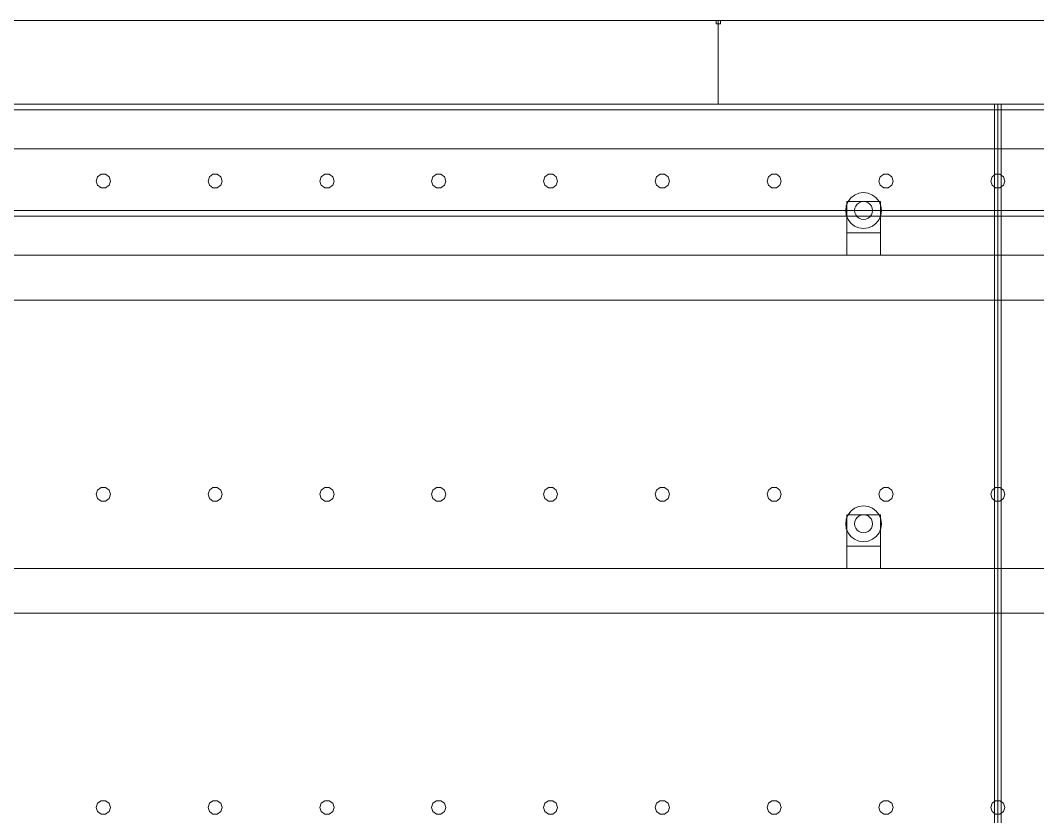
# Model space of a CAD drawing. Header units: millimetres. Extents: x -1970 to 59977, y -50268 to 6837.
# Drawn here: x 39965 to 40875, y 2288 to 3000 of the extents above; entities that cross this region are included whole.
import ezdxf

# ---------------------------------------------------------------- set-up
doc = ezdxf.new("R2010")
doc.units = ezdxf.units.MM
doc.layers.add('lateral_secador', color=7, linetype='Continuous', lineweight=0)

msp = doc.modelspace()

# ---------------------------------------------------------------- linework, layer by layer
at = {"layer": 'lateral_secador'}
for p, q in [((39589.253, 3000), (40589.253, 3000)), ((40587.253, 3000), (40591.253, 3000)), ((40587.253, 3000), (40587.253, 2997)), ((40587.253, 2997), (40591.253, 2997)), ((40589.253, 2925), (40589.253, 3000)), ((40589.253, 3000), (41589.253, 3000)), ((40591.253, 2997), (40591.253, 3000)), ((38839.253, 2925), (58839.253, 2925)), ((39589.253, 2925), (40589.253, 2925)), ((39839.253, 2925), (40839.253, 2925)), ((40589.253, 2925), (41589.253, 2925)), ((40836.253, 2925), (40842.253, 2925)), ((40836.253, 2925), (40836.253, 60)), ((40839.253, 0), (40839.253, 2925)), ((40839.253, 2925), (41839.253, 2925)), ((40842.253, 60), (40842.253, 2925)), ((38839.253, 2920), (58839.253, 2920)), ((38839.253, 2885), (58839.253, 2885)), ((40034.116, 2860.082), (40032.903, 2856.35)), ((40037.291, 2862.389), (40034.116, 2860.082)), ((40041.215, 2862.389), (40037.291, 2862.389)), ((40044.39, 2860.082), (40041.215, 2862.389)), ((40045.603, 2856.35), (40044.39, 2860.082)), ((40134.116, 2860.082), (40132.903, 2856.35)), ((40137.291, 2862.389), (40134.116, 2860.082)), ((40141.215, 2862.389), (40137.291, 2862.389)), ((40144.39, 2860.082), (40141.215, 2862.389)), ((40145.603, 2856.35), (40144.39, 2860.082)), ((40234.116, 2860.082), (40232.903, 2856.35)), ((40237.291, 2862.389), (40234.116, 2860.082)), ((40241.215, 2862.389), (40237.291, 2862.389)), ((40244.39, 2860.082), (40241.215, 2862.389)), ((40245.603, 2856.35), (40244.39, 2860.082)), ((40334.116, 2860.082), (40332.903, 2856.35)), ((40337.291, 2862.389), (40334.116, 2860.082)), ((40341.215, 2862.389), (40337.291, 2862.389)), ((40344.39, 2860.082), (40341.215, 2862.389)), ((40345.603, 2856.35), (40344.39, 2860.082)), ((40434.116, 2860.082), (40432.903, 2856.35)), ((40437.291, 2862.389), (40434.116, 2860.082)), ((40441.215, 2862.389), (40437.291, 2862.389)), ((40444.39, 2860.082), (40441.215, 2862.389)), ((40445.603, 2856.35), (40444.39, 2860.082)), ((40534.116, 2860.082), (40532.903, 2856.35)), ((40537.291, 2862.389), (40534.116, 2860.082)), ((40541.215, 2862.389), (40537.291, 2862.389)), ((40544.39, 2860.082), (40541.215, 2862.389)), ((40545.603, 2856.35), (40544.39, 2860.082)), ((40634.116, 2860.082), (40632.903, 2856.35)), ((40637.291, 2862.389), (40634.116, 2860.082)), ((40641.215, 2862.389), (40637.291, 2862.389)), ((40644.39, 2860.082), (40641.215, 2862.389)), ((40645.603, 2856.35), (40644.39, 2860.082)), ((40734.116, 2860.082), (40732.903, 2856.35)), ((40737.291, 2862.389), (40734.116, 2860.082)), ((40741.215, 2862.389), (40737.291, 2862.389)), ((40744.39, 2860.082), (40741.215, 2862.389)), ((40745.603, 2856.35), (40744.39, 2860.082)), ((40834.116, 2860.082), (40832.903, 2856.35)), ((40837.291, 2862.389), (40834.116, 2860.082)), ((40841.215, 2862.389), (40837.291, 2862.389)), ((40844.39, 2860.082), (40841.215, 2862.389)), ((40845.603, 2856.35), (40844.39, 2860.082)), ((40032.903, 2856.35), (40034.116, 2852.618)), ((40034.116, 2852.618), (40037.291, 2850.311)), ((40037.291, 2850.311), (40041.215, 2850.311)), ((40041.215, 2850.311), (40044.39, 2852.618)), ((40044.39, 2852.618), (40045.603, 2856.35)), ((40132.903, 2856.35), (40134.116, 2852.618)), ((40134.116, 2852.618), (40137.291, 2850.311)), ((40137.291, 2850.311), (40141.215, 2850.311)), ((40141.215, 2850.311), (40144.39, 2852.618)), ((40144.39, 2852.618), (40145.603, 2856.35)), ((40232.903, 2856.35), (40234.116, 2852.618)), ((40234.116, 2852.618), (40237.291, 2850.311)), ((40237.291, 2850.311), (40241.215, 2850.311)), ((40241.215, 2850.311), (40244.39, 2852.618)), ((40244.39, 2852.618), (40245.603, 2856.35)), ((40332.903, 2856.35), (40334.116, 2852.618)), ((40334.116, 2852.618), (40337.291, 2850.311)), ((40337.291, 2850.311), (40341.215, 2850.311)), ((40341.215, 2850.311), (40344.39, 2852.618)), ((40344.39, 2852.618), (40345.603, 2856.35)), ((40432.903, 2856.35), (40434.116, 2852.618)), ((40434.116, 2852.618), (40437.291, 2850.311)), ((40437.291, 2850.311), (40441.215, 2850.311)), ((40441.215, 2850.311), (40444.39, 2852.618)), ((40444.39, 2852.618), (40445.603, 2856.35)), ((40532.903, 2856.35), (40534.116, 2852.618)), ((40534.116, 2852.618), (40537.291, 2850.311)), ((40537.291, 2850.311), (40541.215, 2850.311)), ((40541.215, 2850.311), (40544.39, 2852.618)), ((40544.39, 2852.618), (40545.603, 2856.35)), ((40632.903, 2856.35), (40634.116, 2852.618)), ((40634.116, 2852.618), (40637.291, 2850.311)), ((40637.291, 2850.311), (40641.215, 2850.311)), ((40641.215, 2850.311), (40644.39, 2852.618)), ((40644.39, 2852.618), (40645.603, 2856.35)), ((40732.903, 2856.35), (40734.116, 2852.618)), ((40734.116, 2852.618), (40737.291, 2850.311)), ((40737.291, 2850.311), (40741.215, 2850.311)), ((40741.215, 2850.311), (40744.39, 2852.618)), ((40744.39, 2852.618), (40745.603, 2856.35)), ((40832.903, 2856.35), (40834.116, 2852.618)), ((40834.116, 2852.618), (40837.291, 2850.311)), ((40837.291, 2850.311), (40841.215, 2850.311)), ((40841.215, 2850.311), (40844.39, 2852.618)), ((40844.39, 2852.618), (40845.603, 2856.35)), ((40707.939, 2841.314), (40705.397, 2838)), ((40711.253, 2843.856), (40707.939, 2841.314)), ((40715.112, 2845.455), (40711.253, 2843.856)), ((40719.253, 2846), (40715.112, 2845.455)), ((40723.394, 2845.455), (40719.253, 2846)), ((40727.253, 2843.856), (40723.394, 2845.455)), ((40730.567, 2841.314), (40727.253, 2843.856)), ((40733.109, 2838), (40730.567, 2841.314)), ((38839.253, 2830), (58839.253, 2830)), ((40703.798, 2834.141), (40703.253, 2830)), ((40703.253, 2830), (40703.798, 2825.859)), ((40705.397, 2838), (40703.798, 2834.141)), ((40704.253, 2838), (40734.253, 2838)), ((40704.253, 2838), (40704.253, 2810)), ((40711.526, 2832.071), (40711.253, 2830)), ((40711.253, 2830), (40711.526, 2827.929)), ((40712.325, 2834), (40711.526, 2832.071)), ((40713.596, 2835.657), (40712.325, 2834)), ((40715.253, 2836.928), (40713.596, 2835.657)), ((40717.182, 2837.727), (40715.253, 2836.928)), ((40719.253, 2838), (40717.182, 2837.727)), ((40721.324, 2837.727), (40719.253, 2838)), ((40723.253, 2836.928), (40721.324, 2837.727)), ((40724.91, 2835.657), (40723.253, 2836.928)), ((40726.181, 2834), (40724.91, 2835.657)), ((40726.98, 2832.071), (40726.181, 2834)), ((40727.253, 2830), (40726.98, 2832.071)), ((40726.98, 2827.929), (40727.253, 2830)), ((40734.708, 2834.141), (40733.109, 2838)), ((40734.253, 2810), (40734.253, 2838)), ((40735.253, 2830), (40734.708, 2834.141)), ((40734.708, 2825.859), (40735.253, 2830)), ((38839.253, 2825), (58839.253, 2825)), ((40703.798, 2825.859), (40705.397, 2822)), ((40705.397, 2822), (40707.939, 2818.686)), ((40711.526, 2827.929), (40712.325, 2826)), ((40712.325, 2826), (40713.596, 2824.343)), ((40713.596, 2824.343), (40715.253, 2823.072)), ((40715.253, 2823.072), (40717.182, 2822.273)), ((40717.182, 2822.273), (40719.253, 2822)), ((40719.253, 2822), (40721.324, 2822.273)), ((40721.324, 2822.273), (40723.253, 2823.072)), ((40723.253, 2823.072), (40724.91, 2824.343)), ((40724.91, 2824.343), (40726.181, 2826)), ((40726.181, 2826), (40726.98, 2827.929)), ((40730.567, 2818.686), (40733.109, 2822)), ((40733.109, 2822), (40734.708, 2825.859)), ((40707.939, 2818.686), (40711.253, 2816.144)), ((40711.253, 2816.144), (40715.112, 2814.545)), ((40715.112, 2814.545), (40719.253, 2814)), ((40719.253, 2814), (40723.394, 2814.545)), ((40723.394, 2814.545), (40727.253, 2816.144)), ((40727.253, 2816.144), (40730.567, 2818.686)), ((40704.253, 2810), (40734.253, 2810)), ((40704.253, 2810), (40704.253, 2790)), ((40734.253, 2790), (40734.253, 2810)), ((39189.253, 2790), (58489.253, 2790)), ((40704.253, 2790), (40734.253, 2790)), ((39189.253, 2750), (58489.253, 2750)), ((40034.116, 2580.082), (40032.903, 2576.35)), ((40032.903, 2576.35), (40034.116, 2572.618)), ((40037.291, 2582.389), (40034.116, 2580.082)), ((40041.215, 2582.389), (40037.291, 2582.389)), ((40044.39, 2580.082), (40041.215, 2582.389)), ((40045.603, 2576.35), (40044.39, 2580.082)), ((40044.39, 2572.618), (40045.603, 2576.35)), ((40134.116, 2580.082), (40132.903, 2576.35)), ((40132.903, 2576.35), (40134.116, 2572.618)), ((40137.291, 2582.389), (40134.116, 2580.082)), ((40141.215, 2582.389), (40137.291, 2582.389)), ((40144.39, 2580.082), (40141.215, 2582.389)), ((40145.603, 2576.35), (40144.39, 2580.082)), ((40144.39, 2572.618), (40145.603, 2576.35)), ((40234.116, 2580.082), (40232.903, 2576.35)), ((40232.903, 2576.35), (40234.116, 2572.618)), ((40237.291, 2582.389), (40234.116, 2580.082)), ((40241.215, 2582.389), (40237.291, 2582.389)), ((40244.39, 2580.082), (40241.215, 2582.389)), ((40245.603, 2576.35), (40244.39, 2580.082)), ((40244.39, 2572.618), (40245.603, 2576.35)), ((40334.116, 2580.082), (40332.903, 2576.35)), ((40332.903, 2576.35), (40334.116, 2572.618)), ((40337.291, 2582.389), (40334.116, 2580.082)), ((40341.215, 2582.389), (40337.291, 2582.389)), ((40344.39, 2580.082), (40341.215, 2582.389)), ((40345.603, 2576.35), (40344.39, 2580.082)), ((40344.39, 2572.618), (40345.603, 2576.35)), ((40434.116, 2580.082), (40432.903, 2576.35)), ((40432.903, 2576.35), (40434.116, 2572.618)), ((40437.291, 2582.389), (40434.116, 2580.082)), ((40441.215, 2582.389), (40437.291, 2582.389)), ((40444.39, 2580.082), (40441.215, 2582.389)), ((40445.603, 2576.35), (40444.39, 2580.082)), ((40444.39, 2572.618), (40445.603, 2576.35)), ((40534.116, 2580.082), (40532.903, 2576.35)), ((40532.903, 2576.35), (40534.116, 2572.618)), ((40537.291, 2582.389), (40534.116, 2580.082)), ((40541.215, 2582.389), (40537.291, 2582.389)), ((40544.39, 2580.082), (40541.215, 2582.389)), ((40545.603, 2576.35), (40544.39, 2580.082)), ((40544.39, 2572.618), (40545.603, 2576.35)), ((40634.116, 2580.082), (40632.903, 2576.35)), ((40632.903, 2576.35), (40634.116, 2572.618)), ((40637.291, 2582.389), (40634.116, 2580.082)), ((40641.215, 2582.389), (40637.291, 2582.389)), ((40644.39, 2580.082), (40641.215, 2582.389)), ((40645.603, 2576.35), (40644.39, 2580.082)), ((40644.39, 2572.618), (40645.603, 2576.35)), ((40734.116, 2580.082), (40732.903, 2576.35)), ((40732.903, 2576.35), (40734.116, 2572.618)), ((40737.291, 2582.389), (40734.116, 2580.082)), ((40741.215, 2582.389), (40737.291, 2582.389)), ((40744.39, 2580.082), (40741.215, 2582.389)), ((40745.603, 2576.35), (40744.39, 2580.082)), ((40744.39, 2572.618), (40745.603, 2576.35)), ((40834.116, 2580.082), (40832.903, 2576.35)), ((40832.903, 2576.35), (40834.116, 2572.618)), ((40837.291, 2582.389), (40834.116, 2580.082)), ((40841.215, 2582.389), (40837.291, 2582.389)), ((40844.39, 2580.082), (40841.215, 2582.389)), ((40845.603, 2576.35), (40844.39, 2580.082)), ((40844.39, 2572.618), (40845.603, 2576.35)), ((40034.116, 2572.618), (40037.291, 2570.311)), ((40037.291, 2570.311), (40041.215, 2570.311)), ((40041.215, 2570.311), (40044.39, 2572.618)), ((40134.116, 2572.618), (40137.291, 2570.311)), ((40137.291, 2570.311), (40141.215, 2570.311)), ((40141.215, 2570.311), (40144.39, 2572.618)), ((40234.116, 2572.618), (40237.291, 2570.311)), ((40237.291, 2570.311), (40241.215, 2570.311)), ((40241.215, 2570.311), (40244.39, 2572.618)), ((40334.116, 2572.618), (40337.291, 2570.311)), ((40337.291, 2570.311), (40341.215, 2570.311)), ((40341.215, 2570.311), (40344.39, 2572.618)), ((40434.116, 2572.618), (40437.291, 2570.311)), ((40437.291, 2570.311), (40441.215, 2570.311)), ((40441.215, 2570.311), (40444.39, 2572.618)), ((40534.116, 2572.618), (40537.291, 2570.311)), ((40537.291, 2570.311), (40541.215, 2570.311)), ((40541.215, 2570.311), (40544.39, 2572.618)), ((40634.116, 2572.618), (40637.291, 2570.311)), ((40637.291, 2570.311), (40641.215, 2570.311)), ((40641.215, 2570.311), (40644.39, 2572.618)), ((40719.253, 2566), (40715.112, 2565.455)), ((40723.394, 2565.455), (40719.253, 2566)), ((40734.116, 2572.618), (40737.291, 2570.311)), ((40737.291, 2570.311), (40741.215, 2570.311)), ((40741.215, 2570.311), (40744.39, 2572.618)), ((40834.116, 2572.618), (40837.291, 2570.311)), ((40837.291, 2570.311), (40841.215, 2570.311)), ((40841.215, 2570.311), (40844.39, 2572.618)), ((40705.397, 2558), (40703.798, 2554.141)), ((40704.253, 2558), (40734.253, 2558)), ((40704.253, 2558), (40704.253, 2530)), ((40707.939, 2561.314), (40705.397, 2558)), ((40711.253, 2563.856), (40707.939, 2561.314)), ((40715.112, 2565.455), (40711.253, 2563.856)), ((40715.253, 2556.928), (40713.596, 2555.657)), ((40717.182, 2557.727), (40715.253, 2556.928)), ((40719.253, 2558), (40717.182, 2557.727)), ((40721.324, 2557.727), (40719.253, 2558)), ((40723.253, 2556.928), (40721.324, 2557.727)), ((40724.91, 2555.657), (40723.253, 2556.928)), ((40727.253, 2563.856), (40723.394, 2565.455)), ((40730.567, 2561.314), (40727.253, 2563.856)), ((40733.109, 2558), (40730.567, 2561.314)), ((40734.708, 2554.141), (40733.109, 2558)), ((40734.253, 2530), (40734.253, 2558)), ((40703.798, 2554.141), (40703.253, 2550)), ((40703.253, 2550), (40703.798, 2545.859)), ((40711.526, 2552.071), (40711.253, 2550)), ((40711.253, 2550), (40711.526, 2547.929)), ((40712.325, 2554), (40711.526, 2552.071)), ((40711.526, 2547.929), (40712.325, 2546)), ((40713.596, 2555.657), (40712.325, 2554)), ((40726.181, 2554), (40724.91, 2555.657)), ((40726.98, 2552.071), (40726.181, 2554)), ((40726.181, 2546), (40726.98, 2547.929)), ((40727.253, 2550), (40726.98, 2552.071)), ((40726.98, 2547.929), (40727.253, 2550)), ((40735.253, 2550), (40734.708, 2554.141)), ((40734.708, 2545.859), (40735.253, 2550)), ((40703.798, 2545.859), (40705.397, 2542)), ((40705.397, 2542), (40707.939, 2538.686)), ((40707.939, 2538.686), (40711.253, 2536.144)), ((40712.325, 2546), (40713.596, 2544.343)), ((40713.596, 2544.343), (40715.253, 2543.072)), ((40715.253, 2543.072), (40717.182, 2542.273)), ((40717.182, 2542.273), (40719.253, 2542)), ((40719.253, 2542), (40721.324, 2542.273)), ((40721.324, 2542.273), (40723.253, 2543.072)), ((40723.253, 2543.072), (40724.91, 2544.343)), ((40724.91, 2544.343), (40726.181, 2546)), ((40727.253, 2536.144), (40730.567, 2538.686)), ((40730.567, 2538.686), (40733.109, 2542)), ((40733.109, 2542), (40734.708, 2545.859)), ((40704.253, 2530), (40734.253, 2530)), ((40704.253, 2530), (40704.253, 2510)), ((40711.253, 2536.144), (40715.112, 2534.545)), ((40715.112, 2534.545), (40719.253, 2534)), ((40719.253, 2534), (40723.394, 2534.545)), ((40723.394, 2534.545), (40727.253, 2536.144)), ((40734.253, 2510), (40734.253, 2530)), ((39189.253, 2510), (58489.253, 2510)), ((40704.253, 2510), (40734.253, 2510)), ((39189.253, 2470), (58489.253, 2470)), ((40037.291, 2302.389), (40034.116, 2300.082)), ((40041.215, 2302.389), (40037.291, 2302.389)), ((40044.39, 2300.082), (40041.215, 2302.389)), ((40137.291, 2302.389), (40134.116, 2300.082)), ((40141.215, 2302.389), (40137.291, 2302.389)), ((40144.39, 2300.082), (40141.215, 2302.389)), ((40237.291, 2302.389), (40234.116, 2300.082)), ((40241.215, 2302.389), (40237.291, 2302.389)), ((40244.39, 2300.082), (40241.215, 2302.389)), ((40337.291, 2302.389), (40334.116, 2300.082)), ((40341.215, 2302.389), (40337.291, 2302.389)), ((40344.39, 2300.082), (40341.215, 2302.389)), ((40437.291, 2302.389), (40434.116, 2300.082)), ((40441.215, 2302.389), (40437.291, 2302.389)), ((40444.39, 2300.082), (40441.215, 2302.389)), ((40537.291, 2302.389), (40534.116, 2300.082)), ((40541.215, 2302.389), (40537.291, 2302.389)), ((40544.39, 2300.082), (40541.215, 2302.389)), ((40637.291, 2302.389), (40634.116, 2300.082)), ((40641.215, 2302.389), (40637.291, 2302.389)), ((40644.39, 2300.082), (40641.215, 2302.389)), ((40737.291, 2302.389), (40734.116, 2300.082)), ((40741.215, 2302.389), (40737.291, 2302.389)), ((40744.39, 2300.082), (40741.215, 2302.389)), ((40837.291, 2302.389), (40834.116, 2300.082)), ((40841.215, 2302.389), (40837.291, 2302.389)), ((40844.39, 2300.082), (40841.215, 2302.389)), ((40034.116, 2300.082), (40032.903, 2296.35)), ((40032.903, 2296.35), (40034.116, 2292.618)), ((40045.603, 2296.35), (40044.39, 2300.082)), ((40044.39, 2292.618), (40045.603, 2296.35)), ((40134.116, 2300.082), (40132.903, 2296.35)), ((40132.903, 2296.35), (40134.116, 2292.618)), ((40145.603, 2296.35), (40144.39, 2300.082)), ((40144.39, 2292.618), (40145.603, 2296.35)), ((40234.116, 2300.082), (40232.903, 2296.35)), ((40232.903, 2296.35), (40234.116, 2292.618)), ((40245.603, 2296.35), (40244.39, 2300.082)), ((40244.39, 2292.618), (40245.603, 2296.35)), ((40334.116, 2300.082), (40332.903, 2296.35)), ((40332.903, 2296.35), (40334.116, 2292.618)), ((40345.603, 2296.35), (40344.39, 2300.082)), ((40344.39, 2292.618), (40345.603, 2296.35)), ((40434.116, 2300.082), (40432.903, 2296.35)), ((40432.903, 2296.35), (40434.116, 2292.618)), ((40445.603, 2296.35), (40444.39, 2300.082)), ((40444.39, 2292.618), (40445.603, 2296.35)), ((40534.116, 2300.082), (40532.903, 2296.35)), ((40532.903, 2296.35), (40534.116, 2292.618)), ((40545.603, 2296.35), (40544.39, 2300.082)), ((40544.39, 2292.618), (40545.603, 2296.35)), ((40634.116, 2300.082), (40632.903, 2296.35)), ((40632.903, 2296.35), (40634.116, 2292.618)), ((40645.603, 2296.35), (40644.39, 2300.082)), ((40644.39, 2292.618), (40645.603, 2296.35)), ((40734.116, 2300.082), (40732.903, 2296.35)), ((40732.903, 2296.35), (40734.116, 2292.618)), ((40745.603, 2296.35), (40744.39, 2300.082)), ((40744.39, 2292.618), (40745.603, 2296.35)), ((40834.116, 2300.082), (40832.903, 2296.35)), ((40832.903, 2296.35), (40834.116, 2292.618)), ((40845.603, 2296.35), (40844.39, 2300.082)), ((40844.39, 2292.618), (40845.603, 2296.35)), ((40034.116, 2292.618), (40037.291, 2290.311)), ((40037.291, 2290.311), (40041.215, 2290.311)), ((40041.215, 2290.311), (40044.39, 2292.618)), ((40134.116, 2292.618), (40137.291, 2290.311)), ((40137.291, 2290.311), (40141.215, 2290.311)), ((40141.215, 2290.311), (40144.39, 2292.618)), ((40234.116, 2292.618), (40237.291, 2290.311)), ((40237.291, 2290.311), (40241.215, 2290.311)), ((40241.215, 2290.311), (40244.39, 2292.618)), ((40334.116, 2292.618), (40337.291, 2290.311)), ((40337.291, 2290.311), (40341.215, 2290.311)), ((40341.215, 2290.311), (40344.39, 2292.618)), ((40434.116, 2292.618), (40437.291, 2290.311)), ((40437.291, 2290.311), (40441.215, 2290.311)), ((40441.215, 2290.311), (40444.39, 2292.618)), ((40534.116, 2292.618), (40537.291, 2290.311)), ((40537.291, 2290.311), (40541.215, 2290.311)), ((40541.215, 2290.311), (40544.39, 2292.618)), ((40634.116, 2292.618), (40637.291, 2290.311)), ((40637.291, 2290.311), (40641.215, 2290.311)), ((40641.215, 2290.311), (40644.39, 2292.618)), ((40734.116, 2292.618), (40737.291, 2290.311)), ((40737.291, 2290.311), (40741.215, 2290.311)), ((40741.215, 2290.311), (40744.39, 2292.618)), ((40834.116, 2292.618), (40837.291, 2290.311)), ((40837.291, 2290.311), (40841.215, 2290.311)), ((40841.215, 2290.311), (40844.39, 2292.618))]:
    msp.add_line(p, q, dxfattribs=at)

doc.saveas('drawing.dxf')
